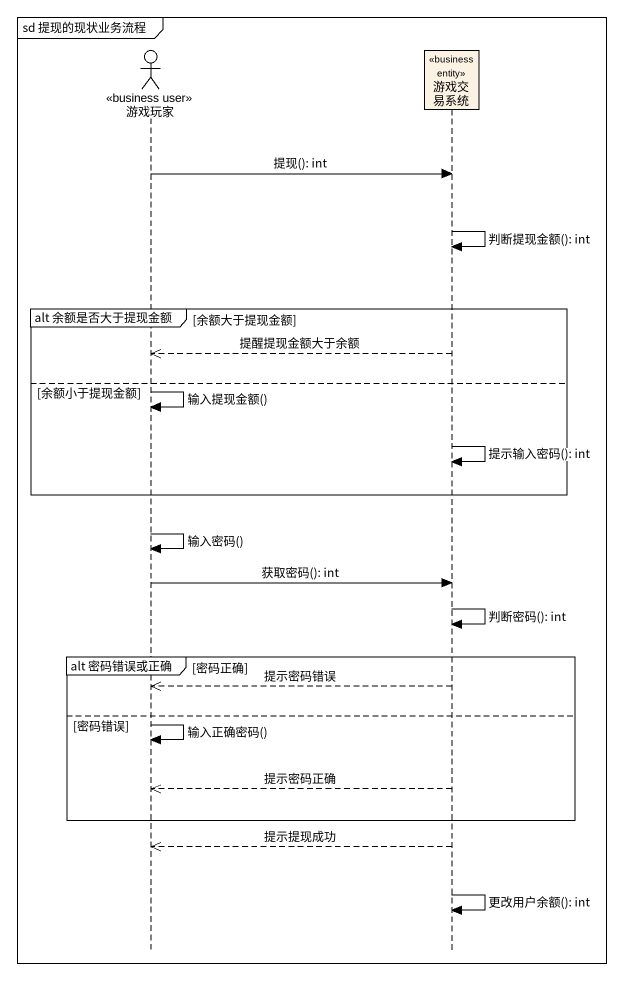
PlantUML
@startuml
mainframe sd 提现的现状业务流程
hide footbox
actor 游戏玩家 <<business user>>
participant 游戏交易系统 <<business entity>>

游戏玩家 -> 游戏交易系统 : 提现(): int
游戏交易系统 -> 游戏交易系统 : 判断提现金额(): int
group alt 余额是否大于提现金额 [余额大于提现金额]
  游戏交易系统 -->> 游戏玩家 : 提醒提现金额大于余额
else 余额小于提现金额
  游戏玩家 -> 游戏玩家 : 输入提现金额()
  游戏交易系统 -> 游戏交易系统 : 提示输入密码(): int
end
游戏玩家 -> 游戏玩家 : 输入密码()
游戏玩家 -> 游戏交易系统 : 获取密码(): int
游戏交易系统 -> 游戏交易系统 : 判断密码(): int
group alt 密码错误或正确 [密码正确]
  游戏交易系统 -->> 游戏玩家 : 提示密码错误
else 密码错误
  游戏玩家 -> 游戏玩家 : 输入正确密码()
  游戏交易系统 -->> 游戏玩家 : 提示密码正确
end
游戏交易系统 -->> 游戏玩家 : 提示提现成功
游戏交易系统 -> 游戏交易系统 : 更改用户余额(): int
@enduml
